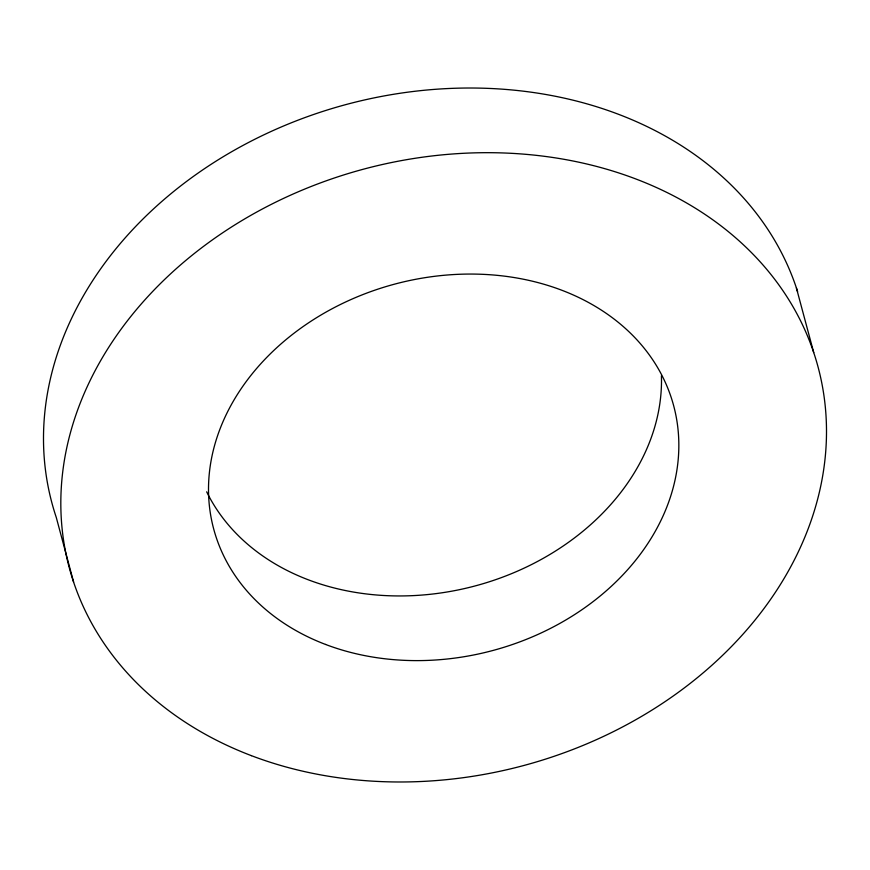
<?xml version="1.0" encoding="UTF-8"?>
<svg xmlns="http://www.w3.org/2000/svg" width="870" height="870" viewBox="0 0 870 870"><rect width="100%" height="100%" fill="white"/><g stroke="black" fill="none" stroke-linecap="round" stroke-linejoin="round"><path stroke-width="1.3" d="M796.387 287.894L813.722 352.567M73.613 582.106L56.278 517.433A387.607 308.741 -15 0 1 330.633 108.957A387.607 308.741 -15 0 1 797.627 291.7M661.428 375.753A238.108 189.66 -15 0 1 471.964 586.761A238.108 189.66 -15 0 1 206.668 491.811M325.543 644.442A238.108 189.66 -15 0 0 678.839 445.821A238.108 189.66 -15 0 0 326.62 311.754A238.108 189.66 -15 0 0 325.543 644.442M251.365 755.649A387.607 308.741 -15 0 0 826.5 432.303A387.607 308.741 -15 0 0 253.126 214.053A387.607 308.741 -15 0 0 251.365 755.649"/></g></svg>
